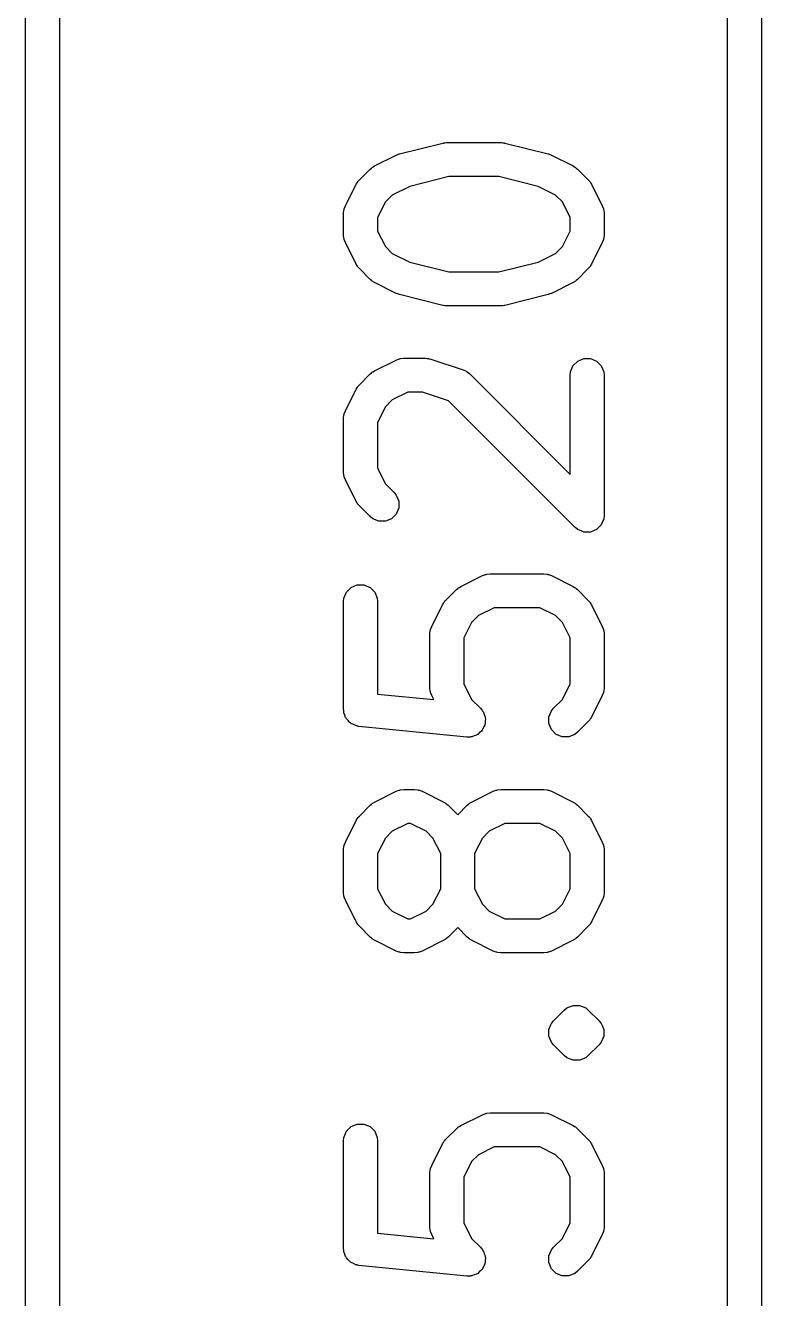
# Model space of a CAD drawing. Header units: inches. Extents: x -1 to 5.83, y -0.16 to 3.73.
# Drawn here: x 5.6776 to 5.8056, y 1.5391 to 1.7604 of the extents above; entities that cross this region are included whole.
import ezdxf

# ---------------------------------------------------------------- set-up
doc = ezdxf.new("R2010")
doc.units = ezdxf.units.IN
doc.header["$MEASUREMENT"] = 0
doc.layers.add('BLACK', color=250, linetype='CONTINUOUS')

msp = doc.modelspace()

# ---------------------------------------------------------------- linework, layer by layer
at = {"layer": 'BLACK', "linetype": 'CONTINUOUS'}
for p, q in [((5.79965, 0.0123), (5.79965, 3.36817)), ((5.80555, 3.36817), (5.80555, 0.0123)), ((5.6776, 0.11207), (5.6776, 3.26793)), ((5.6835, 3.26793), (5.6835, 0.11207)), ((5.74264, 1.7381), (5.75014, 1.73997)), ((5.75014, 1.73997), (5.75024, 1.73998)), ((5.75024, 1.73998), (5.75028, 1.74)), ((5.75028, 1.74), (5.7505, 1.74002)), ((5.7505, 1.74002), (5.75071, 1.74005)), ((5.75071, 1.74005), (5.75076, 1.74005)), ((5.75076, 1.74005), (5.75086, 1.74006)), ((5.75086, 1.74006), (5.76023, 1.74006)), ((5.76023, 1.74006), (5.76033, 1.74005)), ((5.76033, 1.74005), (5.76037, 1.74005)), ((5.76037, 1.74005), (5.76059, 1.74002)), ((5.76059, 1.74002), (5.76081, 1.74)), ((5.76081, 1.74), (5.76085, 1.73998)), ((5.76085, 1.73998), (5.76095, 1.73997)), ((5.76095, 1.73997), (5.76845, 1.7381)), ((5.73829, 1.736), (5.74204, 1.73787)), ((5.74204, 1.73787), (5.74208, 1.73789)), ((5.74208, 1.73789), (5.7421, 1.7379)), ((5.7421, 1.7379), (5.74234, 1.73799)), ((5.74234, 1.73799), (5.74258, 1.73808)), ((5.74258, 1.73808), (5.7426, 1.73808)), ((5.7426, 1.73808), (5.74264, 1.7381)), ((5.76845, 1.7381), (5.76849, 1.73808)), ((5.76849, 1.73808), (5.76851, 1.73808)), ((5.76851, 1.73808), (5.76875, 1.73799)), ((5.76875, 1.73799), (5.76899, 1.7379)), ((5.76899, 1.7379), (5.76901, 1.73789)), ((5.76901, 1.73789), (5.76905, 1.73787)), ((5.76905, 1.73787), (5.7728, 1.736)), ((5.73752, 1.73544), (5.73775, 1.73563)), ((5.73775, 1.73563), (5.7378, 1.73569)), ((5.7378, 1.73569), (5.73789, 1.73574)), ((5.73789, 1.73574), (5.73797, 1.73581)), ((5.73797, 1.73581), (5.73804, 1.73584)), ((5.73804, 1.73584), (5.73829, 1.736)), ((5.7728, 1.736), (5.77305, 1.73584)), ((5.77305, 1.73584), (5.77312, 1.73581)), ((5.77312, 1.73581), (5.7732, 1.73574)), ((5.7732, 1.73574), (5.77329, 1.73569)), ((5.77329, 1.73569), (5.77334, 1.73563)), ((5.77334, 1.73563), (5.77357, 1.73544)), ((5.73535, 1.7332), (5.7354, 1.73329)), ((5.7354, 1.73329), (5.73546, 1.73334)), ((5.73546, 1.73334), (5.73565, 1.73357)), ((5.73565, 1.73357), (5.73752, 1.73544)), ((5.75122, 1.73415), (5.74439, 1.73244)), ((5.75987, 1.73415), (5.75122, 1.73415)), ((5.7667, 1.73244), (5.75987, 1.73415)), ((5.77357, 1.73544), (5.77544, 1.73357)), ((5.77544, 1.73357), (5.77563, 1.73334)), ((5.77563, 1.73334), (5.77569, 1.73329)), ((5.77569, 1.73329), (5.77574, 1.7332)), ((5.73322, 1.72905), (5.73509, 1.7328)), ((5.73509, 1.7328), (5.73525, 1.73305)), ((5.73525, 1.73305), (5.73528, 1.73312)), ((5.73528, 1.73312), (5.73535, 1.7332)), ((5.74439, 1.73244), (5.74136, 1.73093)), ((5.76973, 1.73093), (5.7667, 1.73244)), ((5.77574, 1.7332), (5.77581, 1.73312)), ((5.77581, 1.73312), (5.77584, 1.73305)), ((5.77584, 1.73305), (5.776, 1.7328)), ((5.776, 1.7328), (5.77787, 1.72905)), ((5.73301, 1.72851), (5.73322, 1.72905)), ((5.74016, 1.72973), (5.73881, 1.72703)), ((5.74136, 1.73093), (5.74016, 1.72973)), ((5.77093, 1.72973), (5.76973, 1.73093)), ((5.77228, 1.72703), (5.77093, 1.72973)), ((5.77787, 1.72905), (5.77808, 1.72851)), ((5.73291, 1.72773), (5.73296, 1.72831)), ((5.73291, 1.72398), (5.73291, 1.72773)), ((5.73296, 1.72831), (5.733, 1.72841)), ((5.733, 1.72841), (5.73301, 1.72851)), ((5.73881, 1.72703), (5.73881, 1.72468)), ((5.77228, 1.72468), (5.77228, 1.72703)), ((5.77808, 1.72851), (5.77808, 1.72841)), ((5.77808, 1.72841), (5.77813, 1.72831)), ((5.77813, 1.72831), (5.77818, 1.72773)), ((5.77818, 1.72773), (5.77818, 1.72398)), ((5.73881, 1.72468), (5.74016, 1.72198)), ((5.77093, 1.72198), (5.77228, 1.72468)), ((5.73296, 1.72341), (5.73291, 1.72398)), ((5.733, 1.72331), (5.73296, 1.72341)), ((5.73301, 1.7232), (5.733, 1.72331)), ((5.73322, 1.72266), (5.73301, 1.7232)), ((5.73509, 1.71891), (5.73322, 1.72266)), ((5.77787, 1.72266), (5.776, 1.71891)), ((5.77808, 1.7232), (5.77787, 1.72266)), ((5.77813, 1.72341), (5.77808, 1.72331)), ((5.77808, 1.72331), (5.77808, 1.7232)), ((5.77818, 1.72398), (5.77813, 1.72341)), ((5.74016, 1.72198), (5.74136, 1.72078)), ((5.74136, 1.72078), (5.74439, 1.71927)), ((5.7667, 1.71927), (5.76973, 1.72078)), ((5.76973, 1.72078), (5.77093, 1.72198)), ((5.73525, 1.71866), (5.73509, 1.71891)), ((5.73528, 1.71859), (5.73525, 1.71866)), ((5.73535, 1.71851), (5.73528, 1.71859)), ((5.7354, 1.71842), (5.73535, 1.71851)), ((5.73546, 1.71837), (5.7354, 1.71842)), ((5.73565, 1.71814), (5.73546, 1.71837)), ((5.73752, 1.71627), (5.73565, 1.71814)), ((5.74439, 1.71927), (5.75122, 1.71756)), ((5.75987, 1.71756), (5.7667, 1.71927)), ((5.77544, 1.71814), (5.77357, 1.71627)), ((5.77563, 1.71837), (5.77544, 1.71814)), ((5.77569, 1.71842), (5.77563, 1.71837)), ((5.77574, 1.71851), (5.77569, 1.71842)), ((5.77581, 1.71859), (5.77574, 1.71851)), ((5.77584, 1.71866), (5.77581, 1.71859)), ((5.776, 1.71891), (5.77584, 1.71866)), ((5.73775, 1.71608), (5.73752, 1.71627)), ((5.7378, 1.71603), (5.73775, 1.71608)), ((5.73789, 1.71597), (5.7378, 1.71603)), ((5.73797, 1.7159), (5.73789, 1.71597)), ((5.73804, 1.71587), (5.73797, 1.7159)), ((5.73829, 1.71572), (5.73804, 1.71587)), ((5.74204, 1.71384), (5.73829, 1.71572)), ((5.75122, 1.71756), (5.75987, 1.71756)), ((5.7728, 1.71572), (5.76905, 1.71384)), ((5.77305, 1.71587), (5.7728, 1.71572)), ((5.77312, 1.7159), (5.77305, 1.71587)), ((5.7732, 1.71597), (5.77312, 1.7159)), ((5.77329, 1.71603), (5.7732, 1.71597)), ((5.77334, 1.71608), (5.77329, 1.71603)), ((5.77357, 1.71627), (5.77334, 1.71608)), ((5.74208, 1.71383), (5.74204, 1.71384)), ((5.7421, 1.71381), (5.74208, 1.71383)), ((5.74234, 1.71373), (5.7421, 1.71381)), ((5.74258, 1.71364), (5.74234, 1.71373)), ((5.7426, 1.71363), (5.74258, 1.71364)), ((5.74264, 1.71362), (5.7426, 1.71363)), ((5.75014, 1.71174), (5.74264, 1.71362)), ((5.76845, 1.71362), (5.76095, 1.71174)), ((5.76849, 1.71363), (5.76845, 1.71362)), ((5.76851, 1.71364), (5.76849, 1.71363)), ((5.76875, 1.71373), (5.76851, 1.71364)), ((5.76899, 1.71381), (5.76875, 1.71373)), ((5.76901, 1.71383), (5.76899, 1.71381)), ((5.76905, 1.71384), (5.76901, 1.71383)), ((5.75024, 1.71173), (5.75014, 1.71174)), ((5.75028, 1.71171), (5.75024, 1.71173)), ((5.7505, 1.71169), (5.75028, 1.71171)), ((5.75071, 1.71166), (5.7505, 1.71169)), ((5.75076, 1.71167), (5.75071, 1.71166)), ((5.75086, 1.71166), (5.75076, 1.71167)), ((5.76023, 1.71166), (5.75086, 1.71166)), ((5.76033, 1.71167), (5.76023, 1.71166)), ((5.76037, 1.71166), (5.76033, 1.71167)), ((5.76059, 1.71169), (5.76037, 1.71166)), ((5.76081, 1.71171), (5.76059, 1.71169)), ((5.76085, 1.71173), (5.76081, 1.71171)), ((5.76095, 1.71174), (5.76085, 1.71173)), ((5.74204, 1.70225), (5.74258, 1.70246)), ((5.74258, 1.70246), (5.74268, 1.70247)), ((5.74268, 1.70247), (5.74278, 1.70251)), ((5.74278, 1.70251), (5.74336, 1.70256)), ((5.74336, 1.70256), (5.74711, 1.70256)), ((5.74711, 1.70256), (5.7474, 1.70253)), ((5.7474, 1.70253), (5.74748, 1.70254)), ((5.74748, 1.70254), (5.74758, 1.70252)), ((5.74758, 1.70252), (5.74768, 1.70251)), ((5.74768, 1.70251), (5.74776, 1.70248)), ((5.74776, 1.70248), (5.74804, 1.70241)), ((5.74804, 1.70241), (5.75367, 1.70054)), ((5.77359, 1.70207), (5.77465, 1.70251)), ((5.77465, 1.70251), (5.77581, 1.70251)), ((5.77581, 1.70251), (5.77687, 1.70207)), ((5.7378, 1.70007), (5.73789, 1.70012)), ((5.73789, 1.70012), (5.73797, 1.70019)), ((5.73797, 1.70019), (5.73804, 1.70022)), ((5.73804, 1.70022), (5.73829, 1.70038)), ((5.73829, 1.70038), (5.74204, 1.70225)), ((5.75367, 1.70054), (5.75419, 1.7003)), ((5.75419, 1.7003), (5.75427, 1.70023)), ((5.75427, 1.70023), (5.75437, 1.70019)), ((5.75437, 1.70019), (5.75482, 1.69982)), ((5.77228, 1.69961), (5.77233, 1.70019)), ((5.77233, 1.70019), (5.77277, 1.70125)), ((5.77277, 1.70125), (5.77359, 1.70207)), ((5.77687, 1.70207), (5.77768, 1.70125)), ((5.77768, 1.70125), (5.77813, 1.70019)), ((5.77813, 1.70019), (5.77818, 1.69961)), ((5.73546, 1.69772), (5.73565, 1.69795)), ((5.73565, 1.69795), (5.73752, 1.69982)), ((5.73752, 1.69982), (5.73775, 1.70001)), ((5.73775, 1.70001), (5.7378, 1.70007)), ((5.75482, 1.69982), (5.77228, 1.68237)), ((5.77228, 1.68237), (5.77228, 1.69961)), ((5.77818, 1.69961), (5.77818, 1.67524)), ((5.73322, 1.69343), (5.73509, 1.69718)), ((5.73509, 1.69718), (5.73525, 1.69743)), ((5.73525, 1.69743), (5.73528, 1.6975)), ((5.73528, 1.6975), (5.73535, 1.69758)), ((5.73535, 1.69758), (5.7354, 1.69767)), ((5.7354, 1.69767), (5.73546, 1.69772)), ((5.74406, 1.69666), (5.74136, 1.69531)), ((5.74663, 1.69666), (5.74406, 1.69666)), ((5.75114, 1.69515), (5.74663, 1.69666)), ((5.74016, 1.69411), (5.73881, 1.69141)), ((5.74136, 1.69531), (5.74016, 1.69411)), ((5.77314, 1.67315), (5.75114, 1.69515)), ((5.73291, 1.69211), (5.73296, 1.69269)), ((5.73291, 1.68274), (5.73291, 1.69211)), ((5.73296, 1.69269), (5.733, 1.69279)), ((5.733, 1.69279), (5.73301, 1.69289)), ((5.73301, 1.69289), (5.73322, 1.69343)), ((5.73881, 1.69141), (5.73881, 1.68343)), ((5.73296, 1.68216), (5.73291, 1.68274)), ((5.73881, 1.68343), (5.74016, 1.68074)), ((5.733, 1.68206), (5.73296, 1.68216)), ((5.73301, 1.68196), (5.733, 1.68206)), ((5.73322, 1.68142), (5.73301, 1.68196)), ((5.73509, 1.67767), (5.73322, 1.68142)), ((5.74016, 1.68074), (5.7417, 1.6792)), ((5.7417, 1.6792), (5.74206, 1.67875)), ((5.74206, 1.67875), (5.7425, 1.67769)), ((5.73525, 1.67742), (5.73509, 1.67767)), ((5.73528, 1.67735), (5.73525, 1.67742)), ((5.73535, 1.67727), (5.73528, 1.67735)), ((5.7354, 1.67718), (5.73535, 1.67727)), ((5.73546, 1.67713), (5.7354, 1.67718)), ((5.73565, 1.6769), (5.73546, 1.67713)), ((5.73752, 1.67502), (5.73565, 1.6769)), ((5.7425, 1.67654), (5.74206, 1.67547)), ((5.7425, 1.67769), (5.7425, 1.67654)), ((5.73797, 1.67466), (5.73752, 1.67502)), ((5.73903, 1.67422), (5.73797, 1.67466)), ((5.74018, 1.67422), (5.73903, 1.67422)), ((5.74125, 1.67466), (5.74018, 1.67422)), ((5.74206, 1.67547), (5.74125, 1.67466)), ((5.77768, 1.6736), (5.77687, 1.67278)), ((5.778, 1.67435), (5.77768, 1.6736)), ((5.77813, 1.67466), (5.778, 1.67435)), ((5.77818, 1.67524), (5.77813, 1.67466)), ((5.77359, 1.67278), (5.77314, 1.67315)), ((5.77434, 1.67247), (5.77359, 1.67278)), ((5.77465, 1.67234), (5.77434, 1.67247)), ((5.77581, 1.67234), (5.77465, 1.67234)), ((5.77465, 1.67234), (5.77465, 1.67234)), ((5.77687, 1.67278), (5.77581, 1.67234)), ((5.75329, 1.66288), (5.75704, 1.66476)), ((5.75704, 1.66476), (5.75758, 1.66496)), ((5.75758, 1.66496), (5.75768, 1.66497)), ((5.75768, 1.66497), (5.75778, 1.66501)), ((5.75778, 1.66501), (5.75836, 1.66507)), ((5.75836, 1.66507), (5.76773, 1.66507)), ((5.76773, 1.66507), (5.76831, 1.66501)), ((5.76831, 1.66501), (5.7684, 1.66497)), ((5.7684, 1.66497), (5.76851, 1.66496)), ((5.76851, 1.66496), (5.76905, 1.66476)), ((5.76905, 1.66476), (5.7728, 1.66288)), ((5.7334, 1.66188), (5.73422, 1.6627)), ((5.73422, 1.6627), (5.73528, 1.66314)), ((5.73528, 1.66314), (5.73644, 1.66314)), ((5.73644, 1.66314), (5.7375, 1.6627)), ((5.7375, 1.6627), (5.73831, 1.66188)), ((5.75252, 1.66233), (5.75275, 1.66251)), ((5.75275, 1.66251), (5.7528, 1.66257)), ((5.7528, 1.66257), (5.75289, 1.66263)), ((5.75289, 1.66263), (5.75297, 1.6627)), ((5.75297, 1.6627), (5.75304, 1.66272)), ((5.75304, 1.66272), (5.75329, 1.66288)), ((5.7728, 1.66288), (5.77305, 1.66272)), ((5.77305, 1.66272), (5.77312, 1.6627)), ((5.77312, 1.6627), (5.7732, 1.66263)), ((5.7732, 1.66263), (5.77329, 1.66257)), ((5.77329, 1.66257), (5.77334, 1.66251)), ((5.77334, 1.66251), (5.77357, 1.66233)), ((5.73291, 1.66024), (5.73296, 1.66082)), ((5.73296, 1.66082), (5.7334, 1.66188)), ((5.73831, 1.66188), (5.73876, 1.66082)), ((5.73876, 1.66082), (5.73881, 1.66024)), ((5.75046, 1.66023), (5.75064, 1.66045)), ((5.75064, 1.66045), (5.75252, 1.66233)), ((5.77357, 1.66233), (5.77544, 1.66045)), ((5.77544, 1.66045), (5.77563, 1.66023)), ((5.73291, 1.64149), (5.73291, 1.66024)), ((5.73881, 1.66024), (5.73881, 1.64416)), ((5.74822, 1.65594), (5.75009, 1.65969)), ((5.75009, 1.65969), (5.75025, 1.65993)), ((5.75025, 1.65993), (5.75028, 1.66001)), ((5.75028, 1.66001), (5.75034, 1.66009)), ((5.75034, 1.66009), (5.7504, 1.66018)), ((5.7504, 1.66018), (5.75046, 1.66023)), ((5.75905, 1.65916), (5.75636, 1.65781)), ((5.76703, 1.65916), (5.75905, 1.65916)), ((5.76973, 1.65781), (5.76703, 1.65916)), ((5.77563, 1.66023), (5.77569, 1.66018)), ((5.77569, 1.66018), (5.77574, 1.66009)), ((5.77574, 1.66009), (5.77581, 1.66001)), ((5.77581, 1.66001), (5.77584, 1.65993)), ((5.77584, 1.65993), (5.776, 1.65969)), ((5.776, 1.65969), (5.77787, 1.65594)), ((5.74801, 1.6554), (5.74822, 1.65594)), ((5.75516, 1.65662), (5.75381, 1.65392)), ((5.75636, 1.65781), (5.75516, 1.65662)), ((5.77093, 1.65662), (5.76973, 1.65781)), ((5.77228, 1.65392), (5.77093, 1.65662)), ((5.77787, 1.65594), (5.77808, 1.6554)), ((5.7479, 1.65462), (5.74796, 1.65519)), ((5.7479, 1.64524), (5.7479, 1.65462)), ((5.74796, 1.65519), (5.748, 1.65529)), ((5.748, 1.65529), (5.74801, 1.6554)), ((5.75381, 1.65392), (5.75381, 1.64594)), ((5.77228, 1.64594), (5.77228, 1.65392)), ((5.77808, 1.6554), (5.77808, 1.65529)), ((5.77808, 1.65529), (5.77813, 1.65519)), ((5.77813, 1.65519), (5.77818, 1.65462)), ((5.77818, 1.65462), (5.77818, 1.64524)), ((5.74796, 1.64467), (5.7479, 1.64524)), ((5.75381, 1.64594), (5.75516, 1.64324)), ((5.77093, 1.64324), (5.77228, 1.64594)), ((5.77818, 1.64524), (5.77813, 1.64467)), ((5.73881, 1.64416), (5.74858, 1.64319)), ((5.748, 1.64457), (5.74796, 1.64467)), ((5.74801, 1.64446), (5.748, 1.64457)), ((5.74822, 1.64392), (5.74801, 1.64446)), ((5.74858, 1.64319), (5.74822, 1.64392)), ((5.75516, 1.64324), (5.75669, 1.64171)), ((5.76939, 1.64171), (5.77093, 1.64324)), ((5.77787, 1.64392), (5.776, 1.64017)), ((5.77808, 1.64446), (5.77787, 1.64392)), ((5.77813, 1.64467), (5.77808, 1.64457)), ((5.77808, 1.64457), (5.77808, 1.64446)), ((5.73293, 1.64128), (5.73291, 1.64149)), ((5.73292, 1.64121), (5.73293, 1.64128)), ((5.73294, 1.64114), (5.73292, 1.64121)), ((5.73296, 1.64092), (5.73294, 1.64114)), ((5.73313, 1.64052), (5.73296, 1.64092)), ((5.73325, 1.6401), (5.73313, 1.64052)), ((5.75669, 1.64171), (5.75706, 1.64126)), ((5.75706, 1.64126), (5.75712, 1.64112)), ((5.75712, 1.64112), (5.75721, 1.64101)), ((5.75721, 1.64101), (5.75734, 1.64059)), ((5.75734, 1.64059), (5.7575, 1.64019)), ((5.76858, 1.64019), (5.76902, 1.64126)), ((5.76902, 1.64126), (5.76939, 1.64171)), ((5.73335, 1.63999), (5.73325, 1.6401)), ((5.7334, 1.63985), (5.73335, 1.63999)), ((5.73371, 1.63955), (5.7334, 1.63985)), ((5.73398, 1.63921), (5.73371, 1.63955)), ((5.73411, 1.63914), (5.73398, 1.63921)), ((5.73422, 1.63904), (5.73411, 1.63914)), ((5.73462, 1.63887), (5.73422, 1.63904)), ((5.735, 1.63867), (5.73462, 1.63887)), ((5.73522, 1.63862), (5.735, 1.63867)), ((5.73528, 1.6386), (5.73522, 1.63862)), ((5.73536, 1.6386), (5.73528, 1.6386)), ((5.73557, 1.63855), (5.73536, 1.6386)), ((5.75431, 1.63668), (5.73557, 1.63855)), ((5.75723, 1.63838), (5.75706, 1.63798)), ((5.75743, 1.63876), (5.75723, 1.63838)), ((5.75745, 1.6389), (5.75743, 1.63876)), ((5.7575, 1.63904), (5.75745, 1.6389)), ((5.7575, 1.64019), (5.7575, 1.64004)), ((5.7575, 1.64004), (5.75755, 1.6399)), ((5.75755, 1.6399), (5.7575, 1.63947)), ((5.7575, 1.63947), (5.7575, 1.63904)), ((5.76858, 1.63904), (5.76858, 1.64019)), ((5.76902, 1.63798), (5.76858, 1.63904)), ((5.77544, 1.6394), (5.77357, 1.63753)), ((5.77563, 1.63963), (5.77544, 1.6394)), ((5.77569, 1.63968), (5.77563, 1.63963)), ((5.77574, 1.63977), (5.77569, 1.63968)), ((5.77581, 1.63985), (5.77574, 1.63977)), ((5.77584, 1.63992), (5.77581, 1.63985)), ((5.776, 1.64017), (5.77584, 1.63992)), ((5.75489, 1.63668), (5.75431, 1.63668)), ((5.75503, 1.63672), (5.75489, 1.63668)), ((5.75518, 1.63672), (5.75503, 1.63672)), ((5.75558, 1.63689), (5.75518, 1.63672)), ((5.75599, 1.63701), (5.75558, 1.63689)), ((5.75611, 1.63711), (5.75599, 1.63701)), ((5.75625, 1.63716), (5.75611, 1.63711)), ((5.75655, 1.63747), (5.75625, 1.63716)), ((5.75689, 1.63774), (5.75655, 1.63747)), ((5.75696, 1.63787), (5.75689, 1.63774)), ((5.75706, 1.63798), (5.75696, 1.63787)), ((5.76984, 1.63716), (5.76902, 1.63798)), ((5.7709, 1.63672), (5.76984, 1.63716)), ((5.77206, 1.63672), (5.7709, 1.63672)), ((5.77312, 1.63716), (5.77206, 1.63672)), ((5.77357, 1.63753), (5.77312, 1.63716)), ((5.73829, 1.62539), (5.74204, 1.62726)), ((5.74204, 1.62726), (5.74258, 1.62747)), ((5.74258, 1.62747), (5.74268, 1.62747)), ((5.74268, 1.62747), (5.74278, 1.62752)), ((5.74278, 1.62752), (5.74336, 1.62757)), ((5.74336, 1.62757), (5.74523, 1.62757)), ((5.74523, 1.62757), (5.74581, 1.62752)), ((5.74581, 1.62752), (5.74591, 1.62747)), ((5.74591, 1.62747), (5.74601, 1.62747)), ((5.74601, 1.62747), (5.74655, 1.62726)), ((5.74655, 1.62726), (5.7503, 1.62539)), ((5.75516, 1.62539), (5.75891, 1.62726)), ((5.75891, 1.62726), (5.75945, 1.62747)), ((5.75945, 1.62747), (5.75956, 1.62747)), ((5.75956, 1.62747), (5.75965, 1.62752)), ((5.75965, 1.62752), (5.76023, 1.62757)), ((5.76023, 1.62757), (5.76773, 1.62757)), ((5.76773, 1.62757), (5.76831, 1.62752)), ((5.76831, 1.62752), (5.7684, 1.62747)), ((5.7684, 1.62747), (5.76851, 1.62747)), ((5.76851, 1.62747), (5.76905, 1.62726)), ((5.76905, 1.62726), (5.7728, 1.62539)), ((5.73565, 1.62296), (5.73752, 1.62483)), ((5.73752, 1.62483), (5.73775, 1.62502)), ((5.73775, 1.62502), (5.7378, 1.62508)), ((5.7378, 1.62508), (5.73789, 1.62513)), ((5.73789, 1.62513), (5.73797, 1.6252)), ((5.73797, 1.6252), (5.73804, 1.62523)), ((5.73804, 1.62523), (5.73829, 1.62539)), ((5.7503, 1.62539), (5.75055, 1.62523)), ((5.75055, 1.62523), (5.75062, 1.6252)), ((5.75062, 1.6252), (5.7507, 1.62513)), ((5.7507, 1.62513), (5.75079, 1.62508)), ((5.75079, 1.62508), (5.75084, 1.62502)), ((5.75084, 1.62502), (5.75107, 1.62483)), ((5.75107, 1.62483), (5.75273, 1.62317)), ((5.75273, 1.62317), (5.75439, 1.62483)), ((5.75439, 1.62483), (5.75462, 1.62502)), ((5.75462, 1.62502), (5.75467, 1.62508)), ((5.75467, 1.62508), (5.75476, 1.62513)), ((5.75476, 1.62513), (5.75484, 1.6252)), ((5.75484, 1.6252), (5.75491, 1.62523)), ((5.75491, 1.62523), (5.75516, 1.62539)), ((5.7728, 1.62539), (5.77305, 1.62523)), ((5.77305, 1.62523), (5.77312, 1.6252)), ((5.77312, 1.6252), (5.7732, 1.62513)), ((5.7732, 1.62513), (5.77329, 1.62508)), ((5.77329, 1.62508), (5.77334, 1.62502)), ((5.77334, 1.62502), (5.77357, 1.62483)), ((5.77357, 1.62483), (5.77544, 1.62296)), ((5.73535, 1.62259), (5.7354, 1.62268)), ((5.7354, 1.62268), (5.73546, 1.62273)), ((5.73546, 1.62273), (5.73565, 1.62296)), ((5.77544, 1.62296), (5.77563, 1.62273)), ((5.77563, 1.62273), (5.77569, 1.62268)), ((5.77569, 1.62268), (5.77574, 1.62259)), ((5.73322, 1.61844), (5.73509, 1.62219)), ((5.73509, 1.62219), (5.73525, 1.62244)), ((5.73525, 1.62244), (5.73528, 1.62251)), ((5.73528, 1.62251), (5.73535, 1.62259)), ((5.74406, 1.62167), (5.74136, 1.62032)), ((5.74454, 1.62167), (5.74406, 1.62167)), ((5.74723, 1.62032), (5.74454, 1.62167)), ((5.76093, 1.62167), (5.75823, 1.62032)), ((5.76703, 1.62167), (5.76093, 1.62167)), ((5.76973, 1.62032), (5.76703, 1.62167)), ((5.77574, 1.62259), (5.77581, 1.62251)), ((5.77581, 1.62251), (5.77584, 1.62244)), ((5.77584, 1.62244), (5.776, 1.62219)), ((5.776, 1.62219), (5.77787, 1.61844)), ((5.73301, 1.6179), (5.73322, 1.61844)), ((5.74016, 1.61912), (5.73881, 1.61642)), ((5.74136, 1.62032), (5.74016, 1.61912)), ((5.74843, 1.61912), (5.74723, 1.62032)), ((5.74978, 1.61642), (5.74843, 1.61912)), ((5.75703, 1.61912), (5.75568, 1.61642)), ((5.75823, 1.62032), (5.75703, 1.61912)), ((5.77093, 1.61912), (5.76973, 1.62032)), ((5.77228, 1.61642), (5.77093, 1.61912)), ((5.77787, 1.61844), (5.77808, 1.6179)), ((5.73291, 1.61712), (5.73296, 1.6177)), ((5.73291, 1.60962), (5.73291, 1.61712)), ((5.73296, 1.6177), (5.733, 1.61779)), ((5.733, 1.61779), (5.73301, 1.6179)), ((5.73881, 1.61642), (5.73881, 1.61032)), ((5.74978, 1.61032), (5.74978, 1.61642)), ((5.75568, 1.61642), (5.75568, 1.61032)), ((5.77228, 1.61032), (5.77228, 1.61642)), ((5.77808, 1.6179), (5.77808, 1.61779)), ((5.77808, 1.61779), (5.77813, 1.6177)), ((5.77813, 1.6177), (5.77818, 1.61712)), ((5.77818, 1.61712), (5.77818, 1.60962)), ((5.73296, 1.60905), (5.73291, 1.60962)), ((5.73881, 1.61032), (5.74016, 1.60762)), ((5.74843, 1.60762), (5.74978, 1.61032)), ((5.75568, 1.61032), (5.75703, 1.60762)), ((5.77093, 1.60762), (5.77228, 1.61032)), ((5.77818, 1.60962), (5.77813, 1.60905)), ((5.733, 1.60895), (5.73296, 1.60905)), ((5.73301, 1.60884), (5.733, 1.60895)), ((5.73322, 1.6083), (5.73301, 1.60884)), ((5.73509, 1.60455), (5.73322, 1.6083)), ((5.74016, 1.60762), (5.74136, 1.60642)), ((5.74723, 1.60642), (5.74843, 1.60762)), ((5.75703, 1.60762), (5.75823, 1.60642)), ((5.76973, 1.60642), (5.77093, 1.60762)), ((5.77787, 1.6083), (5.776, 1.60455)), ((5.77808, 1.60884), (5.77787, 1.6083)), ((5.77813, 1.60905), (5.77808, 1.60895)), ((5.77808, 1.60895), (5.77808, 1.60884)), ((5.74136, 1.60642), (5.74406, 1.60508)), ((5.74406, 1.60508), (5.74454, 1.60508)), ((5.74454, 1.60508), (5.74723, 1.60642)), ((5.75823, 1.60642), (5.76093, 1.60508)), ((5.76093, 1.60508), (5.76703, 1.60508)), ((5.76703, 1.60508), (5.76973, 1.60642)), ((5.73525, 1.6043), (5.73509, 1.60455)), ((5.73528, 1.60423), (5.73525, 1.6043)), ((5.73535, 1.60415), (5.73528, 1.60423)), ((5.7354, 1.60406), (5.73535, 1.60415)), ((5.73546, 1.60401), (5.7354, 1.60406)), ((5.73565, 1.60378), (5.73546, 1.60401)), ((5.73752, 1.60191), (5.73565, 1.60378)), ((5.75273, 1.60357), (5.75107, 1.60191)), ((5.75439, 1.60191), (5.75273, 1.60357)), ((5.77544, 1.60378), (5.77357, 1.60191)), ((5.77563, 1.60401), (5.77544, 1.60378)), ((5.77569, 1.60406), (5.77563, 1.60401)), ((5.77574, 1.60415), (5.77569, 1.60406)), ((5.77581, 1.60423), (5.77574, 1.60415)), ((5.77584, 1.6043), (5.77581, 1.60423)), ((5.776, 1.60455), (5.77584, 1.6043)), ((5.73775, 1.60172), (5.73752, 1.60191)), ((5.7378, 1.60166), (5.73775, 1.60172)), ((5.73789, 1.60161), (5.7378, 1.60166)), ((5.73797, 1.60154), (5.73789, 1.60161)), ((5.73804, 1.60151), (5.73797, 1.60154)), ((5.73829, 1.60136), (5.73804, 1.60151)), ((5.74204, 1.59948), (5.73829, 1.60136)), ((5.7503, 1.60136), (5.74655, 1.59948)), ((5.75055, 1.60151), (5.7503, 1.60136)), ((5.75062, 1.60154), (5.75055, 1.60151)), ((5.7507, 1.60161), (5.75062, 1.60154)), ((5.75079, 1.60166), (5.7507, 1.60161)), ((5.75084, 1.60172), (5.75079, 1.60166)), ((5.75107, 1.60191), (5.75084, 1.60172)), ((5.75462, 1.60172), (5.75439, 1.60191)), ((5.75467, 1.60166), (5.75462, 1.60172)), ((5.75476, 1.60161), (5.75467, 1.60166)), ((5.75484, 1.60154), (5.75476, 1.60161)), ((5.75491, 1.60151), (5.75484, 1.60154)), ((5.75516, 1.60136), (5.75491, 1.60151)), ((5.75891, 1.59948), (5.75516, 1.60136)), ((5.7728, 1.60136), (5.76905, 1.59948)), ((5.77305, 1.60151), (5.7728, 1.60136)), ((5.77312, 1.60154), (5.77305, 1.60151)), ((5.7732, 1.60161), (5.77312, 1.60154)), ((5.77329, 1.60166), (5.7732, 1.60161)), ((5.77334, 1.60172), (5.77329, 1.60166)), ((5.77357, 1.60191), (5.77334, 1.60172)), ((5.74258, 1.59927), (5.74204, 1.59948)), ((5.74268, 1.59927), (5.74258, 1.59927)), ((5.74278, 1.59923), (5.74268, 1.59927)), ((5.74336, 1.59917), (5.74278, 1.59923)), ((5.74523, 1.59917), (5.74336, 1.59917)), ((5.74581, 1.59923), (5.74523, 1.59917)), ((5.74591, 1.59927), (5.74581, 1.59923)), ((5.74601, 1.59927), (5.74591, 1.59927)), ((5.74655, 1.59948), (5.74601, 1.59927)), ((5.75945, 1.59927), (5.75891, 1.59948)), ((5.75956, 1.59927), (5.75945, 1.59927)), ((5.75965, 1.59923), (5.75956, 1.59927)), ((5.76023, 1.59917), (5.75965, 1.59923)), ((5.76773, 1.59917), (5.76023, 1.59917)), ((5.76831, 1.59923), (5.76773, 1.59917)), ((5.7684, 1.59927), (5.76831, 1.59923)), ((5.76851, 1.59927), (5.7684, 1.59927)), ((5.76905, 1.59948), (5.76851, 1.59927)), ((5.77127, 1.58921), (5.77171, 1.58958)), ((5.77171, 1.58958), (5.77278, 1.59002)), ((5.77278, 1.59002), (5.77393, 1.59002)), ((5.77393, 1.59002), (5.77499, 1.58958)), ((5.77499, 1.58958), (5.77499, 1.58958)), ((5.77499, 1.58958), (5.77544, 1.58921)), ((5.76902, 1.58689), (5.76939, 1.58734)), ((5.76939, 1.58734), (5.77127, 1.58921)), ((5.77544, 1.58921), (5.77732, 1.58734)), ((5.77732, 1.58734), (5.77768, 1.58689)), ((5.76858, 1.58583), (5.76888, 1.58655)), ((5.76858, 1.58467), (5.76858, 1.58583)), ((5.76888, 1.58655), (5.76902, 1.58689)), ((5.76902, 1.58689), (5.76902, 1.58689)), ((5.77768, 1.58689), (5.77783, 1.58655)), ((5.77783, 1.58655), (5.77813, 1.58583)), ((5.77813, 1.58583), (5.77813, 1.58467)), ((5.76902, 1.58361), (5.76858, 1.58467)), ((5.76939, 1.58316), (5.76902, 1.58361)), ((5.76902, 1.58361), (5.76902, 1.58361)), ((5.77127, 1.58129), (5.76939, 1.58316)), ((5.77732, 1.58316), (5.77544, 1.58129)), ((5.77768, 1.58361), (5.77732, 1.58316)), ((5.77813, 1.58467), (5.77768, 1.58361)), ((5.77171, 1.58092), (5.77127, 1.58129)), ((5.77278, 1.58048), (5.77171, 1.58092)), ((5.77499, 1.58092), (5.77393, 1.58048)), ((5.77544, 1.58129), (5.77499, 1.58092)), ((5.77393, 1.58048), (5.77278, 1.58048)), ((5.75329, 1.56914), (5.75704, 1.57102)), ((5.75704, 1.57102), (5.75758, 1.57122)), ((5.75758, 1.57122), (5.75768, 1.57123)), ((5.75768, 1.57123), (5.75778, 1.57127)), ((5.75778, 1.57127), (5.75836, 1.57133)), ((5.75836, 1.57133), (5.76773, 1.57133)), ((5.76773, 1.57133), (5.76831, 1.57127)), ((5.76831, 1.57127), (5.7684, 1.57123)), ((5.7684, 1.57123), (5.76851, 1.57122)), ((5.76851, 1.57122), (5.76905, 1.57102)), ((5.76905, 1.57102), (5.7728, 1.56914)), ((5.73296, 1.56708), (5.7334, 1.56814)), ((5.7334, 1.56814), (5.73422, 1.56896)), ((5.73422, 1.56896), (5.73528, 1.5694)), ((5.73528, 1.5694), (5.73644, 1.5694)), ((5.73644, 1.5694), (5.7375, 1.56896)), ((5.7375, 1.56896), (5.73831, 1.56814)), ((5.73831, 1.56814), (5.73876, 1.56708)), ((5.75064, 1.56671), (5.75252, 1.56859)), ((5.75252, 1.56859), (5.75275, 1.56878)), ((5.75275, 1.56878), (5.7528, 1.56883)), ((5.7528, 1.56883), (5.75289, 1.56889)), ((5.75289, 1.56889), (5.75297, 1.56896)), ((5.75297, 1.56896), (5.75304, 1.56899)), ((5.75304, 1.56899), (5.75329, 1.56914)), ((5.7728, 1.56914), (5.77305, 1.56899)), ((5.77305, 1.56899), (5.77312, 1.56896)), ((5.77312, 1.56896), (5.7732, 1.56889)), ((5.7732, 1.56889), (5.77329, 1.56883)), ((5.77329, 1.56883), (5.77334, 1.56878)), ((5.77334, 1.56878), (5.77357, 1.56859)), ((5.77357, 1.56859), (5.77544, 1.56671)), ((5.73291, 1.5665), (5.73296, 1.56708)), ((5.73291, 1.54775), (5.73291, 1.5665)), ((5.73876, 1.56708), (5.73881, 1.5665)), ((5.73881, 1.5665), (5.73881, 1.55043)), ((5.74822, 1.5622), (5.75009, 1.56595)), ((5.75009, 1.56595), (5.75025, 1.5662)), ((5.75025, 1.5662), (5.75028, 1.56627)), ((5.75028, 1.56627), (5.75034, 1.56635)), ((5.75034, 1.56635), (5.7504, 1.56644)), ((5.7504, 1.56644), (5.75046, 1.56649)), ((5.75046, 1.56649), (5.75064, 1.56671)), ((5.75905, 1.56542), (5.75636, 1.56407)), ((5.76703, 1.56542), (5.75905, 1.56542)), ((5.76973, 1.56407), (5.76703, 1.56542)), ((5.77544, 1.56671), (5.77563, 1.56649)), ((5.77563, 1.56649), (5.77569, 1.56644)), ((5.77569, 1.56644), (5.77574, 1.56635)), ((5.77574, 1.56635), (5.77581, 1.56627)), ((5.77581, 1.56627), (5.77584, 1.5662)), ((5.77584, 1.5662), (5.776, 1.56595)), ((5.776, 1.56595), (5.77787, 1.5622)), ((5.75516, 1.56288), (5.75381, 1.56018)), ((5.75636, 1.56407), (5.75516, 1.56288)), ((5.77093, 1.56288), (5.76973, 1.56407)), ((5.77228, 1.56018), (5.77093, 1.56288)), ((5.7479, 1.56088), (5.74796, 1.56145)), ((5.7479, 1.5515), (5.7479, 1.56088)), ((5.74796, 1.56145), (5.748, 1.56155)), ((5.748, 1.56155), (5.74801, 1.56166)), ((5.74801, 1.56166), (5.74822, 1.5622)), ((5.77787, 1.5622), (5.77808, 1.56166)), ((5.77808, 1.56166), (5.77808, 1.56155)), ((5.77808, 1.56155), (5.77813, 1.56145)), ((5.77813, 1.56145), (5.77818, 1.56088)), ((5.77818, 1.56088), (5.77818, 1.5515)), ((5.75381, 1.56018), (5.75381, 1.5522)), ((5.77228, 1.5522), (5.77228, 1.56018)), ((5.75381, 1.5522), (5.75516, 1.5495)), ((5.77093, 1.5495), (5.77228, 1.5522)), ((5.73881, 1.55043), (5.74858, 1.54945)), ((5.74796, 1.55093), (5.7479, 1.5515)), ((5.748, 1.55083), (5.74796, 1.55093)), ((5.74801, 1.55072), (5.748, 1.55083)), ((5.74822, 1.55018), (5.74801, 1.55072)), ((5.74858, 1.54945), (5.74822, 1.55018)), ((5.77787, 1.55018), (5.776, 1.54643)), ((5.77808, 1.55072), (5.77787, 1.55018)), ((5.77813, 1.55093), (5.77808, 1.55083)), ((5.77808, 1.55083), (5.77808, 1.55072)), ((5.77818, 1.5515), (5.77813, 1.55093)), ((5.73293, 1.54754), (5.73291, 1.54775)), ((5.73292, 1.54747), (5.73293, 1.54754)), ((5.73294, 1.5474), (5.73292, 1.54747)), ((5.73296, 1.54718), (5.73294, 1.5474)), ((5.75516, 1.5495), (5.75669, 1.54797)), ((5.75669, 1.54797), (5.75706, 1.54752)), ((5.75706, 1.54752), (5.75712, 1.54738)), ((5.75712, 1.54738), (5.75721, 1.54727)), ((5.76858, 1.54646), (5.76902, 1.54752)), ((5.76902, 1.54752), (5.76939, 1.54797)), ((5.76939, 1.54797), (5.77093, 1.5495)), ((5.73313, 1.54678), (5.73296, 1.54718)), ((5.73325, 1.54637), (5.73313, 1.54678)), ((5.73335, 1.54625), (5.73325, 1.54637)), ((5.7334, 1.54611), (5.73335, 1.54625)), ((5.73371, 1.54581), (5.7334, 1.54611)), ((5.73398, 1.54547), (5.73371, 1.54581)), ((5.73411, 1.5454), (5.73398, 1.54547)), ((5.73422, 1.5453), (5.73411, 1.5454)), ((5.73462, 1.54513), (5.73422, 1.5453)), ((5.735, 1.54493), (5.73462, 1.54513)), ((5.75721, 1.54727), (5.75734, 1.54685)), ((5.75734, 1.54685), (5.7575, 1.54646)), ((5.75745, 1.54517), (5.75743, 1.54502)), ((5.7575, 1.5453), (5.75745, 1.54517)), ((5.7575, 1.54646), (5.7575, 1.54631)), ((5.7575, 1.54631), (5.75755, 1.54616)), ((5.75755, 1.54616), (5.7575, 1.54573)), ((5.7575, 1.54573), (5.7575, 1.5453)), ((5.76858, 1.5453), (5.76858, 1.54646)), ((5.76902, 1.54424), (5.76858, 1.5453)), ((5.77544, 1.54567), (5.77357, 1.54379)), ((5.77563, 1.54589), (5.77544, 1.54567)), ((5.77569, 1.54594), (5.77563, 1.54589)), ((5.77574, 1.54603), (5.77569, 1.54594)), ((5.77581, 1.54611), (5.77574, 1.54603)), ((5.77584, 1.54619), (5.77581, 1.54611)), ((5.776, 1.54643), (5.77584, 1.54619)), ((5.73522, 1.54489), (5.735, 1.54493)), ((5.73528, 1.54486), (5.73522, 1.54489)), ((5.73536, 1.54486), (5.73528, 1.54486)), ((5.73557, 1.54482), (5.73536, 1.54486)), ((5.75431, 1.54294), (5.73557, 1.54482)), ((5.75489, 1.54294), (5.75431, 1.54294)), ((5.75503, 1.54298), (5.75489, 1.54294)), ((5.75518, 1.54298), (5.75503, 1.54298)), ((5.75558, 1.54315), (5.75518, 1.54298)), ((5.75599, 1.54327), (5.75558, 1.54315)), ((5.75611, 1.54337), (5.75599, 1.54327)), ((5.75625, 1.54342), (5.75611, 1.54337)), ((5.75655, 1.54373), (5.75625, 1.54342)), ((5.75689, 1.544), (5.75655, 1.54373)), ((5.75696, 1.54413), (5.75689, 1.544)), ((5.75706, 1.54424), (5.75696, 1.54413)), ((5.75723, 1.54464), (5.75706, 1.54424)), ((5.75743, 1.54502), (5.75723, 1.54464)), ((5.76984, 1.54342), (5.76902, 1.54424)), ((5.7709, 1.54298), (5.76984, 1.54342)), ((5.77206, 1.54298), (5.7709, 1.54298)), ((5.77312, 1.54342), (5.77206, 1.54298)), ((5.77357, 1.54379), (5.77312, 1.54342))]:
    msp.add_line(p, q, dxfattribs=at)

doc.saveas('drawing.dxf')
